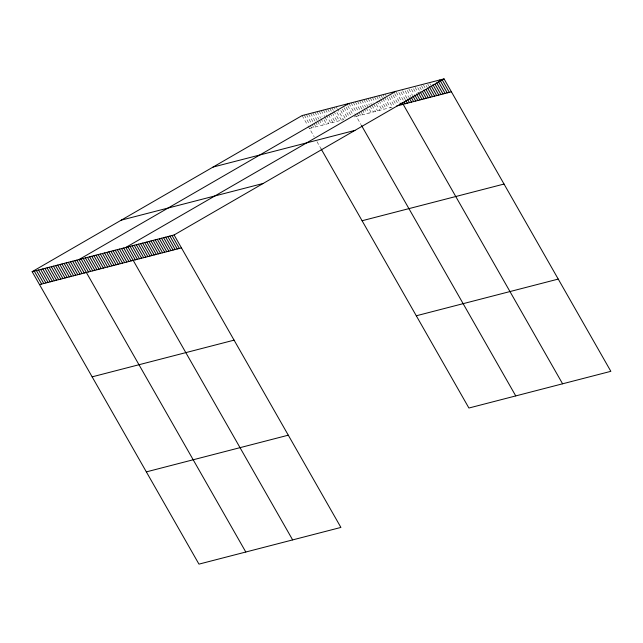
<?xml version="1.0" encoding="UTF-8"?>
<svg xmlns="http://www.w3.org/2000/svg" width="643" height="643" viewBox="0 0 643 643"><rect width="100%" height="100%" fill="white"/><g stroke="black" fill="none" stroke-linecap="round" stroke-linejoin="round"><path stroke-width="0.48" stroke-dasharray="3.21 2.41" d="M309.468 128.496L343.539 119.686L337.639 109.35M354.18 116.938L355.603 116.568M356.31 116.383L392.503 107.027L386.604 96.691M429.837 83.534L430.826 85.254M427.74 84.072L428.728 85.8M426.132 85.479L427.121 87.199M423.544 85.157L425.023 87.745M421.446 85.704L423.415 89.152M419.839 87.102L421.318 89.69M417.741 87.649L419.71 91.097M415.153 87.327L417.612 91.636M413.545 88.734L416.005 93.042M411.448 89.273L414.397 94.449M408.86 88.959L412.3 94.987M407.252 90.358L410.692 96.394M405.154 90.904L408.594 96.932M402.566 90.583L406.987 98.339M400.959 91.989L405.379 99.745M398.861 92.528L403.282 100.284M396.273 92.214L401.674 101.69M394.633 93.621L399.544 102.245M392.994 95.035L397.913 103.652M390.864 95.59L396.273 105.066M389.224 96.997L394.633 106.481M385.133 94.103L386.113 95.823M383.003 94.65L383.984 96.378M384.474 97.238L390.373 107.582M380.873 95.204L382.352 97.792M382.842 98.652L388.243 108.128M378.743 95.751L380.222 98.339M380.712 99.199L386.121 108.683M376.613 96.305L378.582 99.753M379.073 100.613L383.992 109.23M374.483 96.852L376.452 100.3M376.943 101.16L381.862 109.784M372.353 97.406L374.322 100.855M376.292 104.303L379.732 110.331M370.231 97.953L373.181 103.129M373.671 103.989L377.602 110.885M368.101 98.508L371.541 104.536M372.032 105.404L375.472 111.432M365.971 99.054L369.412 105.09M369.902 105.95L373.342 111.986M363.842 99.609L371.212 112.533M361.712 100.155L365.642 107.051M366.132 107.911L369.082 113.088M359.582 100.71L363.512 107.606M364.01 108.466L366.952 113.634M357.452 101.256L361.88 109.013M362.371 109.873L364.83 114.189M355.322 101.811L362.7 114.735M353.192 102.358L358.601 111.842M359.091 112.702L360.57 115.29M351.07 102.912L356.471 112.388M356.961 113.248L358.44 115.836M348.94 103.459L354.341 112.943M354.84 113.803L361.004 124.621M347.791 105.733L352.71 114.35M346.151 107.148L351.07 115.764M344.021 107.694L348.94 116.311M342.389 109.109L347.3 117.725M340.75 110.524L345.669 119.14M336.16 106.762L337.149 108.49M334.03 107.317L335.019 109.037M336.98 112.485L341.409 120.241M331.901 107.863L333.379 110.451M333.87 111.311L339.279 120.788M329.779 108.418L331.74 111.858M332.23 112.726L337.149 121.342M327.649 108.964L329.61 112.412M330.1 113.272L335.019 121.889M325.519 109.519L327.978 113.827M328.469 114.687L332.889 122.443M323.389 110.066L330.759 122.99M321.259 110.612L324.699 116.648M325.189 117.508L328.629 123.544M319.129 111.167L322.079 116.335M324.048 119.783L326.499 124.091M316.999 111.713L320.439 117.749M320.929 118.609L324.377 124.646M314.869 112.268L318.807 119.164M319.298 120.024L322.247 125.192M312.739 112.814L317.168 120.571M317.658 121.439L320.118 125.747M310.617 113.369L315.038 121.125M315.528 121.985L317.988 126.293M308.487 113.915L313.398 122.54M313.888 123.4L315.858 126.848M306.357 114.47L311.759 123.946M312.257 124.814L313.728 127.394M304.227 115.017L309.637 124.501M310.127 125.361L311.598 127.949M302.097 115.571L307.507 125.047M307.997 125.915L314.17 136.734M316.983 141.677L321.219 149.088"/><path stroke-width="0.96" d="M32.15 271.676L174.092 234.976L340.903 527.429L198.96 564.128L32.15 271.676L302.097 115.571L444.04 78.872L610.85 371.324L468.908 408.024L321.219 149.088M348.94 103.459L78.993 259.563L245.803 552.015M395.775 91.346L125.827 247.451L292.645 539.903M174.092 234.976L444.04 78.872M396.763 105.926L451.41 91.796M213.018 167.084L354.952 130.384M121.23 220.155L263.172 183.464M39.52 284.6L181.463 247.901M362.089 220.742L504.024 184.043M92.142 376.846L234.076 340.147M416.294 315.777L558.237 279.086M146.347 471.882L288.289 435.182M441.942 79.419L449.312 92.343M439.844 79.957L447.215 92.881M438.237 81.364L445.117 93.428M436.629 82.77L443.019 93.966M435.022 84.169L440.921 94.513M432.924 84.715L438.823 95.051M431.316 86.114L436.726 95.598M429.219 86.66L434.628 96.137M427.611 88.067L432.53 96.683M426.004 89.465L430.424 97.222M423.906 90.012L428.326 97.768M422.298 91.419L426.229 98.307M420.2 91.957L424.131 98.853M418.103 92.504L422.033 99.392M416.495 93.902L419.935 99.938M414.888 95.309L417.837 100.477M412.79 95.847L415.74 101.023M411.182 97.254L413.642 101.562M409.085 97.8L411.544 102.108M407.477 99.199L409.446 102.647M405.87 100.605L407.349 103.193M404.262 102.012L405.251 103.732M402.164 102.55L562.593 383.807M400.042 103.105L401.023 104.825M361.479 125.449L515.75 395.911M171.994 235.515L179.365 248.447M169.897 236.061L177.267 248.986M167.799 236.6L175.169 249.532M165.693 237.146L173.071 250.071M163.595 237.685L170.974 250.617M161.497 238.231L168.876 251.156M159.4 238.77L166.778 251.702M157.302 239.317L164.68 252.241M155.204 239.855L162.583 252.787M153.106 240.402L160.485 253.326M151.009 240.94L158.379 253.872M148.911 241.487L156.281 254.411M146.813 242.025L154.183 254.958M144.715 242.572L152.086 255.496M142.617 243.11L149.988 256.043M140.52 243.657L147.89 256.581M138.422 244.195L145.792 257.128M136.324 244.742L143.694 257.666M134.226 245.28L141.597 258.213M132.128 245.827L139.499 258.751M130.031 246.365L137.401 259.298M127.925 246.912L135.303 259.836M123.705 248.005L131.076 260.929M121.575 248.552L128.946 261.484M119.445 249.106L126.816 262.031M117.315 249.653L124.686 262.577M115.185 250.207L122.556 263.132M113.055 250.754L120.426 263.678M110.926 251.309L118.296 264.233M108.796 251.855L116.174 264.779M106.666 252.41L114.044 265.334M104.536 252.956L111.914 265.88M102.414 253.511L109.784 266.435M100.284 254.057L107.654 266.982M98.154 254.612L105.524 267.536M96.024 255.158L103.394 268.083M93.894 255.713L101.264 268.637M91.764 256.26L99.135 269.184M89.634 256.814L97.013 269.738M87.504 257.361L94.883 270.285M85.374 257.907L92.753 270.84M83.244 258.462L90.623 271.386M81.122 259.008L88.493 271.941M76.863 260.11L84.233 273.042M74.733 260.664L82.103 273.588M72.603 261.211L79.973 274.143M70.473 261.765L77.843 274.69M68.343 262.312L75.721 275.244M66.213 262.866L73.591 275.791M64.083 263.413L71.461 276.345M61.961 263.968L69.331 276.892M59.831 264.514L67.202 277.446M57.701 265.069L65.072 277.993M55.571 265.615L62.942 278.548M53.441 266.17L60.812 279.094M51.311 266.716L58.682 279.649M49.181 267.271L56.56 280.195M47.052 267.818L54.43 280.75M44.922 268.372L52.3 281.296M42.792 268.919L50.17 281.851M40.67 269.473L48.04 282.398M38.54 270.02L45.91 282.944M36.41 270.574L43.78 283.499M34.28 271.121L41.65 284.045"/></g></svg>
